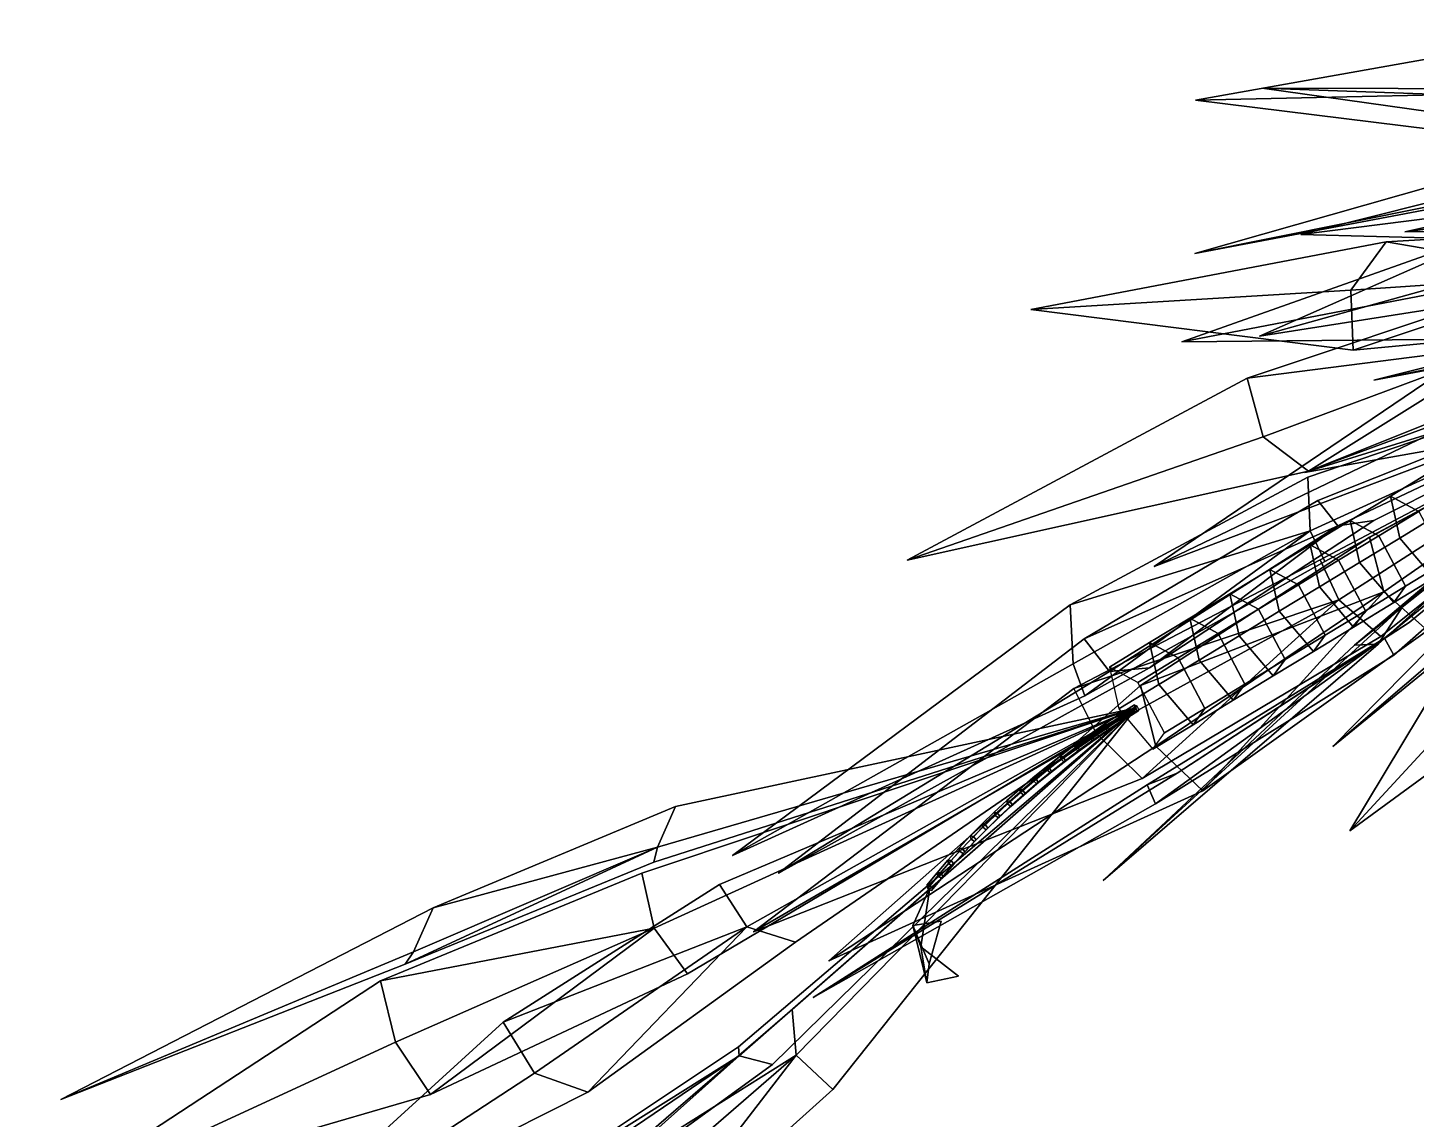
# Model space of a CAD drawing. Header units: metres. Extents: x -366 to 149, y -229 to 234.
# Drawn here: x -365.9 to -256.8, y -86 to -0.2 of the extents above; entities that cross this region are included whole.
import ezdxf

# ---------------------------------------------------------------- set-up
doc = ezdxf.new("R2010")
doc.units = ezdxf.units.M

msp = doc.modelspace()

# ---------------------------------------------------------------- linework, layer by layer
at = {"layer": 'coral-li_Intrnd', "color": 3}
for points in [[(-253.4507, -36.3094, 355.3363), (-256.6033, -38.227, 356.5963), (-258.8446, -37.02258, 352.8213), (-255.6919, -35.105, 351.5613)], [(-255.6919, -35.105, 351.5613), (-258.8446, -37.02258, 352.8213), (-258.1105, -40.3137, 349.6494), (-254.9579, -38.3961, 348.3894)], [(-256.6033, -38.227, 356.5963), (-259.756, -40.1445, 357.8563), (-261.9973, -38.9401, 354.0812), (-258.8446, -37.02258, 352.8213)], [(-258.8446, -37.02258, 352.8213), (-261.9973, -38.9401, 354.0812), (-261.2632, -42.2312, 350.9093), (-258.1105, -40.3137, 349.6494)], [(-259.756, -40.1445, 357.8563), (-262.9087, -42.06208, 359.1163), (-265.15, -40.8576, 355.3412), (-261.9973, -38.9401, 354.0812)], [(-261.9973, -38.9401, 354.0812), (-265.15, -40.8576, 355.3412), (-264.4159, -44.1488, 352.1693), (-261.2632, -42.2312, 350.9093)], [(-254.5071, -42.1907, 355.8092), (-257.6598, -44.1082, 357.0692), (-259.756, -40.1445, 357.8563), (-256.6033, -38.227, 356.5963)], [(-254.9579, -38.3961, 348.3894), (-258.1105, -40.3137, 349.6494), (-255.4332, -43.473, 351.5404), (-252.2805, -41.5554, 350.2804)], [(-257.6598, -44.1082, 357.0692), (-260.8124, -46.02581, 358.3292), (-262.9087, -42.06208, 359.1163), (-259.756, -40.1445, 357.8563)], [(-258.1105, -40.3137, 349.6494), (-261.2632, -42.2312, 350.9093), (-258.5859, -45.3905, 352.8004), (-255.4332, -43.473, 351.5404)], [(-262.9087, -42.06208, 359.1163), (-266.0614, -43.9796, 360.3763), (-268.3027, -42.7751, 356.6012), (-265.15, -40.8576, 355.3412)], [(-265.15, -40.8576, 355.3412), (-268.3027, -42.7751, 356.6012), (-267.5686, -46.06633, 353.4293), (-264.4159, -44.1488, 352.1693)], [(-260.8124, -46.02581, 358.3292), (-263.9651, -47.9433, 359.5891), (-266.0614, -43.9796, 360.3763), (-262.9087, -42.06208, 359.1163)], [(-261.2632, -42.2312, 350.9093), (-264.4159, -44.1488, 352.1693), (-261.7386, -47.308, 354.0603), (-258.5859, -45.3905, 352.8004)], [(-255.4332, -43.473, 351.5404), (-258.5859, -45.3905, 352.8004), (-257.6598, -44.1082, 357.0692), (-254.5071, -42.1907, 355.8092)], [(-266.0614, -43.9796, 360.3763), (-269.2141, -45.8971, 361.6362), (-271.4554, -44.6927, 357.8612), (-268.3027, -42.7751, 356.6012)], [(-268.3027, -42.7751, 356.6012), (-271.4554, -44.6927, 357.8612), (-270.7213, -47.9838, 354.6893), (-267.5686, -46.06633, 353.4293)], [(-269.2141, -45.8971, 361.6362), (-272.3667, -47.8147, 362.8962), (-274.608, -46.6102, 359.1212), (-271.4554, -44.6927, 357.8612)], [(-271.4554, -44.6927, 357.8612), (-274.608, -46.6102, 359.1212), (-273.8739, -49.9014, 355.9492), (-270.7213, -47.9838, 354.6893)], [(-263.9651, -47.9433, 359.5891), (-267.1178, -49.8608, 360.8491), (-269.2141, -45.8971, 361.6362), (-266.0614, -43.9796, 360.3763)], [(-264.4159, -44.1488, 352.1693), (-267.5686, -46.06633, 353.4293), (-264.8913, -49.2256, 355.3203), (-261.7386, -47.308, 354.0603)], [(-258.5859, -45.3905, 352.8004), (-261.7386, -47.308, 354.0603), (-260.8124, -46.02581, 358.3292), (-257.6598, -44.1082, 357.0692)], [(-272.3667, -47.8147, 362.8962), (-275.5194, -49.7322, 364.1562), (-277.7607, -48.5278, 360.3811), (-274.608, -46.6102, 359.1212)], [(-274.608, -46.6102, 359.1212), (-277.7607, -48.5278, 360.3811), (-277.0266, -51.8189, 357.2092), (-273.8739, -49.9014, 355.9492)], [(-267.1178, -49.8608, 360.8491), (-270.2705, -51.7784, 362.1091), (-272.3667, -47.8147, 362.8962), (-269.2141, -45.8971, 361.6362)], [(-267.5686, -46.06633, 353.4293), (-270.7213, -47.9838, 354.6893), (-268.0439, -51.1431, 356.5803), (-264.8913, -49.2256, 355.3203)], [(-261.7386, -47.308, 354.0603), (-264.8913, -49.2256, 355.3203), (-263.9651, -47.9433, 359.5891), (-260.8124, -46.02581, 358.3292)], [(-270.2705, -51.7784, 362.1091), (-273.4232, -53.6959, 363.3691), (-275.5194, -49.7322, 364.1562), (-272.3667, -47.8147, 362.8962)], [(-270.7213, -47.9838, 354.6893), (-273.8739, -49.9014, 355.9492), (-271.1966, -53.06069, 357.8403), (-268.0439, -51.1431, 356.5803)], [(-264.8913, -49.2256, 355.3203), (-268.0439, -51.1431, 356.5803), (-267.1178, -49.8608, 360.8491), (-263.9651, -47.9433, 359.5891)], [(-275.5194, -49.7322, 364.1562), (-278.6721, -51.6497, 365.4162), (-280.9134, -50.4453, 361.6411), (-277.7607, -48.5278, 360.3811)], [(-277.7607, -48.5278, 360.3811), (-280.9134, -50.4453, 361.6411), (-280.1793, -53.7364, 358.4692), (-277.0266, -51.8189, 357.2092)], [(-273.4232, -53.6959, 363.3691), (-276.5758, -55.6135, 364.6291), (-278.6721, -51.6497, 365.4162), (-275.5194, -49.7322, 364.1562)], [(-273.8739, -49.9014, 355.9492), (-277.0266, -51.8189, 357.2092), (-274.3493, -54.9782, 359.1003), (-271.1966, -53.06069, 357.8403)], [(-268.0439, -51.1431, 356.5803), (-271.1966, -53.06069, 357.8403), (-270.2705, -51.7784, 362.1091), (-267.1178, -49.8608, 360.8491)], [(-277.0266, -51.8189, 357.2092), (-280.1793, -53.7364, 358.4692), (-277.502, -56.8957, 360.3602), (-274.3493, -54.9782, 359.1003)], [(-271.1966, -53.06069, 357.8403), (-274.3493, -54.9782, 359.1003), (-273.4232, -53.6959, 363.3691), (-270.2705, -51.7784, 362.1091)], [(-274.3493, -54.9782, 359.1003), (-277.502, -56.8957, 360.3602), (-276.5758, -55.6135, 364.6291), (-273.4232, -53.6959, 363.3691)]]:
    msp.add_3dface(points, dxfattribs=at)
at = {"layer": 'coral-li_Leaf', "color": 3}
for points in [[(-295.7417, -72.4222, 373.7055), (-296.3672, -70.7547, 376.4871), (-295.0266, -67.7763, 372.9789)], [(-295.7417, -72.4222, 373.7055), (-295.0266, -67.7763, 372.9789), (-296.3672, -70.7547, 376.4871)], [(-295.0778, -73.7611, 378.4527), (-294.1308, -70.4001, 379.9401), (-296.3672, -70.7547, 376.4871)], [(-295.0778, -73.7611, 378.4527), (-296.3672, -70.7547, 376.4871), (-294.1308, -70.4001, 379.9401)], [(-296.3672, -70.7547, 376.4871), (-295.2455, -75.2502, 375.7654), (-295.0778, -73.7611, 378.4527)], [(-296.3672, -70.7547, 376.4871), (-295.0778, -73.7611, 378.4527), (-295.2455, -75.2502, 375.7654)], [(-295.7417, -72.4222, 373.7055), (-295.2455, -75.2502, 375.7654), (-296.3672, -70.7547, 376.4871)], [(-295.7417, -72.4222, 373.7055), (-296.3672, -70.7547, 376.4871), (-295.2455, -75.2502, 375.7654)], [(-292.7599, -74.7293, 372.0902), (-295.2455, -75.2502, 375.7654), (-295.7417, -72.4222, 373.7055)], [(-292.7599, -74.7293, 372.0902), (-295.7417, -72.4222, 373.7055), (-295.2455, -75.2502, 375.7654)]]:
    msp.add_3dface(points, dxfattribs=at)
at = {"layer": 'coral-li_Mrstm', "color": 3}
for points in [[(-243.2401, -5.2453, 332.2727), (-274.1603, -5.9315, 342.5032), (-242.1804, -0.243, 332.5021)], [(-243.2401, -5.2453, 332.2727), (-242.1804, -0.243, 332.5021), (-274.1603, -5.9315, 342.5032)], [(-241.5236, -9.9527, 333.3181), (-274.1603, -5.9315, 342.5032), (-243.2401, -5.2453, 332.2727)], [(-241.5236, -9.9527, 333.3181), (-243.2401, -5.2453, 332.2727), (-274.1603, -5.9315, 342.5032)], [(-240.9653, -8.9073, 334.778), (-268.9227, -4.9959, 353.9814), (-240.0702, -5.9951, 338.8909)], [(-240.9653, -8.9073, 334.778), (-240.0702, -5.9951, 338.8909), (-268.9227, -4.9959, 353.9814)], [(-240.0702, -5.9951, 338.8909), (-268.9227, -4.9959, 353.9814), (-236.8441, -5.06371, 342.754)], [(-240.0702, -5.9951, 338.8909), (-236.8441, -5.06371, 342.754), (-268.9227, -4.9959, 353.9814)], [(-243.8258, -11.8635, 329.3618), (-274.2186, -17.9714, 339.3698), (-244.6545, -9.5759, 324.8587)], [(-243.8258, -11.8635, 329.3618), (-244.6545, -9.5759, 324.8587), (-274.2186, -17.9714, 339.3698)], [(-226.0095, -9.2582, 303.192), (-257.7168, -16.2675, 313.7375), (-226.0267, -12.1537, 307.4128)], [(-226.0095, -9.2582, 303.192), (-226.0267, -12.1537, 307.4128), (-257.7168, -16.2675, 313.7375)], [(-240.2444, -10.05045, 336.04), (-265.87, -16.4801, 357.6658), (-238.773, -13.05864, 339.911)], [(-240.2444, -10.05045, 336.04), (-238.773, -13.05864, 339.911), (-265.87, -16.4801, 357.6658)], [(-241.1343, -11.7167, 333.7131), (-274.2186, -17.9714, 339.3698), (-243.8258, -11.8635, 329.3618)], [(-241.1343, -11.7167, 333.7131), (-243.8258, -11.8635, 329.3618), (-274.2186, -17.9714, 339.3698)], [(-240.3483, -11.7767, 335.3857), (-269.1243, -24.4535, 348.6871), (-241.0807, -16.6647, 334.0555)], [(-240.3483, -11.7767, 335.3857), (-241.0807, -16.6647, 334.0555), (-269.1243, -24.4535, 348.6871)], [(-238.773, -13.05864, 339.911), (-265.87, -16.4801, 357.6658), (-236.1487, -17.2598, 341.1999)], [(-238.773, -13.05864, 339.911), (-236.1487, -17.2598, 341.1999), (-265.87, -16.4801, 357.6658)], [(-226.0267, -12.1537, 307.4128), (-257.7168, -16.2675, 313.7375), (-223.9697, -16.2392, 309.7097)], [(-226.0267, -12.1537, 307.4128), (-223.9697, -16.2392, 309.7097), (-257.7168, -16.2675, 313.7375)], [(-249.324, -19.9236, 360.8706), (-275.2295, -24.9124, 379.981), (-247.8804, -15.2207, 362.2838)], [(-249.324, -19.9236, 360.8706), (-247.8804, -15.2207, 362.2838), (-275.2295, -24.9124, 379.981)], [(-244.0494, -19.6399, 362.5536), (-259.1778, -17.04412, 378.6539), (-241.7552, -16.0332, 363.9815)], [(-244.0494, -19.6399, 362.5536), (-241.7552, -16.0332, 363.9815), (-259.1778, -17.04412, 378.6539)], [(-261.94, -20.862, 376.6557), (-287.0764, -22.3592, 397.3224), (-259.1778, -17.04412, 378.6539)], [(-261.94, -20.862, 376.6557), (-259.1778, -17.04412, 378.6539), (-287.0764, -22.3592, 397.3224)], [(-241.0807, -16.6647, 334.0555), (-269.1243, -24.4535, 348.6871), (-240.9481, -20.03257, 330.2034)], [(-241.0807, -16.6647, 334.0555), (-240.9481, -20.03257, 330.2034), (-269.1243, -24.4535, 348.6871)], [(-244.0494, -19.6399, 362.5536), (-261.94, -20.862, 376.6557), (-259.1778, -17.04412, 378.6539)], [(-244.0494, -19.6399, 362.5536), (-259.1778, -17.04412, 378.6539), (-261.94, -20.862, 376.6557)], [(-247.7145, -24.6557, 359.7684), (-275.2295, -24.9124, 379.981), (-249.324, -19.9236, 360.8706)], [(-247.7145, -24.6557, 359.7684), (-249.324, -19.9236, 360.8706), (-275.2295, -24.9124, 379.981)], [(-261.7626, -25.562, 374.6366), (-261.94, -20.862, 376.6557), (-244.0494, -19.6399, 362.5536)], [(-261.7626, -25.562, 374.6366), (-244.0494, -19.6399, 362.5536), (-261.94, -20.862, 376.6557)], [(-243.7284, -23.8667, 360.7576), (-261.7626, -25.562, 374.6366), (-244.0494, -19.6399, 362.5536)], [(-243.7284, -23.8667, 360.7576), (-244.0494, -19.6399, 362.5536), (-261.7626, -25.562, 374.6366)], [(-261.7626, -25.562, 374.6366), (-287.0764, -22.3592, 397.3224), (-261.94, -20.862, 376.6557)], [(-261.7626, -25.562, 374.6366), (-261.94, -20.862, 376.6557), (-287.0764, -22.3592, 397.3224)], [(-249.3683, -25.1112, 354.262), (-270.0937, -27.7509, 361.8988), (-250.4827, -21.2234, 352.2734)], [(-249.3683, -25.1112, 354.262), (-250.4827, -21.2234, 352.2734), (-270.0937, -27.7509, 361.8988)], [(-239.9742, -22.9036, 369.1359), (-260.1455, -27.9145, 394.2198), (-235.4133, -22.8803, 371.4587)], [(-239.9742, -22.9036, 369.1359), (-235.4133, -22.8803, 371.4587), (-260.1455, -27.9145, 394.2198)], [(-242.6233, -24.6126, 365.1035), (-260.1455, -27.9145, 394.2198), (-239.9742, -22.9036, 369.1359)], [(-242.6233, -24.6126, 365.1035), (-239.9742, -22.9036, 369.1359), (-260.1455, -27.9145, 394.2198)], [(-228.3349, -22.9793, 341.9329), (-265.3284, -35.5294, 354.7018), (-265.1525, -39.7469, 352.8643)], [(-228.3349, -22.9793, 341.9329), (-265.1525, -39.7469, 352.8643), (-265.3284, -35.5294, 354.7018)], [(-265.1525, -39.7469, 352.8643), (-264.0064, -42.1684, 349.2402), (-228.3349, -22.9793, 341.9329)], [(-265.1525, -39.7469, 352.8643), (-228.3349, -22.9793, 341.9329), (-264.0064, -42.1684, 349.2402)], [(-262.9792, -39.3575, 358.8951), (-264.5517, -37.3802, 355.1629), (-228.3349, -22.9793, 341.9329)], [(-262.9792, -39.3575, 358.8951), (-228.3349, -22.9793, 341.9329), (-264.5517, -37.3802, 355.1629)], [(-228.3349, -22.9793, 341.9329), (-264.3634, -42.03468, 347.2164), (-262.8987, -45.1659, 350.2568)], [(-228.3349, -22.9793, 341.9329), (-262.8987, -45.1659, 350.2568), (-264.3634, -42.03468, 347.2164)], [(-228.3349, -22.9793, 341.9329), (-260.1398, -38.9396, 362.4947), (-262.9792, -39.3575, 358.8951)], [(-228.3349, -22.9793, 341.9329), (-262.9792, -39.3575, 358.8951), (-260.1398, -38.9396, 362.4947)], [(-262.8987, -45.1659, 350.2568), (-259.6006, -48.05014, 351.313), (-228.3349, -22.9793, 341.9329)], [(-262.8987, -45.1659, 350.2568), (-228.3349, -22.9793, 341.9329), (-259.6006, -48.05014, 351.313)], [(-259.3618, -44.5321, 360.071), (-260.4879, -40.258, 360.9514), (-228.3349, -22.9793, 341.9329)], [(-259.3618, -44.5321, 360.071), (-228.3349, -22.9793, 341.9329), (-260.4879, -40.258, 360.9514)], [(-228.3349, -22.9793, 341.9329), (-255.9196, -47.5842, 359.8983), (-259.3618, -44.5321, 360.071)], [(-228.3349, -22.9793, 341.9329), (-259.3618, -44.5321, 360.071), (-255.9196, -47.5842, 359.8983)], [(-228.3349, -22.9793, 341.9329), (-258.5693, -49.5259, 350.3132), (-259.3113, -48.1761, 354.6516)], [(-228.3349, -22.9793, 341.9329), (-259.3113, -48.1761, 354.6516), (-258.5693, -49.5259, 350.3132)], [(-259.3113, -48.1761, 354.6516), (-257.3818, -46.9519, 358.5361), (-228.3349, -22.9793, 341.9329)], [(-259.3113, -48.1761, 354.6516), (-228.3349, -22.9793, 341.9329), (-257.3818, -46.9519, 358.5361)], [(-249.3683, -25.1112, 354.262), (-268.8252, -32.3683, 363.7068), (-270.0937, -27.7509, 361.8988)], [(-249.3683, -25.1112, 354.262), (-270.0937, -27.7509, 361.8988), (-268.8252, -32.3683, 363.7068)], [(-265.2703, -35.06259, 366.2173), (-268.8252, -32.3683, 363.7068), (-249.3683, -25.1112, 354.262)], [(-265.2703, -35.06259, 366.2173), (-249.3683, -25.1112, 354.262), (-268.8252, -32.3683, 363.7068)], [(-246.0814, -27.3992, 356.5326), (-265.2703, -35.06259, 366.2173), (-249.3683, -25.1112, 354.262)], [(-246.0814, -27.3992, 356.5326), (-249.3683, -25.1112, 354.262), (-265.2703, -35.06259, 366.2173)], [(-251.537, -30.1467, 353.4406), (-277.3977, -42.5576, 368.8802), (-253.6931, -26.5001, 350.5679)], [(-251.537, -30.1467, 353.4406), (-253.6931, -26.5001, 350.5679), (-277.3977, -42.5576, 368.8802)], [(-268.8252, -32.3683, 363.7068), (-296.7911, -42.05228, 377.3199), (-270.0937, -27.7509, 361.8988)], [(-268.8252, -32.3683, 363.7068), (-270.0937, -27.7509, 361.8988), (-296.7911, -42.05228, 377.3199)], [(-247.6261, -31.2856, 356.54), (-277.3977, -42.5576, 368.8802), (-251.537, -30.1467, 353.4406)], [(-247.6261, -31.2856, 356.54), (-251.537, -30.1467, 353.4406), (-277.3977, -42.5576, 368.8802)], [(-252.1476, -30.2132, 382.3416), (-265.5866, -35.1697, 413.3338), (-248.6123, -29.9148, 386.0309)], [(-252.1476, -30.2132, 382.3416), (-248.6123, -29.9148, 386.0309), (-265.5866, -35.1697, 413.3338)], [(-248.6123, -29.9148, 386.0309), (-265.5866, -35.1697, 413.3338), (-243.8987, -31.3153, 387.452)], [(-248.6123, -29.9148, 386.0309), (-243.8987, -31.3153, 387.452), (-265.5866, -35.1697, 413.3338)], [(-265.2703, -35.06259, 366.2173), (-296.7911, -42.05228, 377.3199), (-268.8252, -32.3683, 363.7068)], [(-265.2703, -35.06259, 366.2173), (-268.8252, -32.3683, 363.7068), (-296.7911, -42.05228, 377.3199)], [(-243.3133, -32.7049, 356.7641), (-257.8559, -45.6741, 368.6404), (-245.0629, -35.5004, 353.5518)], [(-243.3133, -32.7049, 356.7641), (-245.0629, -35.5004, 353.5518), (-257.8559, -45.6741, 368.6404)], [(-265.3284, -35.5294, 354.7018), (-284.005, -45.5673, 363.1374), (-265.1525, -39.7469, 352.8643)], [(-265.3284, -35.5294, 354.7018), (-265.1525, -39.7469, 352.8643), (-284.005, -45.5673, 363.1374)], [(-242.3727, -35.4008, 359.9615), (-263.358, -56.6925, 376.453), (-243.3796, -39.6028, 357.2177)], [(-242.3727, -35.4008, 359.9615), (-243.3796, -39.6028, 357.2177), (-263.358, -56.6925, 376.453)], [(-245.0629, -35.5004, 353.5518), (-259.817, -48.6399, 364.9584), (-261.6628, -48.7392, 360.1854)], [(-245.0629, -35.5004, 353.5518), (-261.6628, -48.7392, 360.1854), (-259.817, -48.6399, 364.9584)], [(-245.0629, -35.5004, 353.5518), (-261.6628, -48.7392, 360.1854), (-246.3586, -35.8534, 349.2498)], [(-245.0629, -35.5004, 353.5518), (-246.3586, -35.8534, 349.2498), (-261.6628, -48.7392, 360.1854)], [(-257.8559, -45.6741, 368.6404), (-259.817, -48.6399, 364.9584), (-245.0629, -35.5004, 353.5518)], [(-257.8559, -45.6741, 368.6404), (-245.0629, -35.5004, 353.5518), (-259.817, -48.6399, 364.9584)], [(-262.9792, -39.3575, 358.8951), (-282.9101, -48.2402, 363.2177), (-264.5517, -37.3802, 355.1629)], [(-262.9792, -39.3575, 358.8951), (-264.5517, -37.3802, 355.1629), (-282.9101, -48.2402, 363.2177)], [(-260.1398, -38.9396, 362.4947), (-277.7707, -50.5169, 371.2039), (-262.9792, -39.3575, 358.8951)], [(-260.1398, -38.9396, 362.4947), (-262.9792, -39.3575, 358.8951), (-277.7707, -50.5169, 371.2039)], [(-284.005, -45.5673, 363.1374), (-283.7643, -50.1819, 360.9359), (-265.1525, -39.7469, 352.8643)], [(-284.005, -45.5673, 363.1374), (-265.1525, -39.7469, 352.8643), (-283.7643, -50.1819, 360.9359)], [(-265.1525, -39.7469, 352.8643), (-283.7643, -50.1819, 360.9359), (-282.8391, -52.7149, 356.5855)], [(-265.1525, -39.7469, 352.8643), (-282.8391, -52.7149, 356.5855), (-283.7643, -50.1819, 360.9359)], [(-262.9792, -39.3575, 358.8951), (-280.8956, -50.8083, 367.1605), (-282.9101, -48.2402, 363.2177)], [(-262.9792, -39.3575, 358.8951), (-282.9101, -48.2402, 363.2177), (-280.8956, -50.8083, 367.1605)], [(-265.1525, -39.7469, 352.8643), (-282.8391, -52.7149, 356.5855), (-264.0064, -42.1684, 349.2402)], [(-265.1525, -39.7469, 352.8643), (-264.0064, -42.1684, 349.2402), (-282.8391, -52.7149, 356.5855)], [(-277.7707, -50.5169, 371.2039), (-280.8956, -50.8083, 367.1605), (-262.9792, -39.3575, 358.8951)], [(-277.7707, -50.5169, 371.2039), (-262.9792, -39.3575, 358.8951), (-280.8956, -50.8083, 367.1605)], [(-259.3618, -44.5321, 360.071), (-278.4624, -51.9066, 368.7666), (-260.4879, -40.258, 360.9514)], [(-259.3618, -44.5321, 360.071), (-260.4879, -40.258, 360.9514), (-278.4624, -51.9066, 368.7666)], [(-243.3796, -39.6028, 357.2177), (-263.358, -56.6925, 376.453), (-244.6115, -41.3965, 352.5848)], [(-243.3796, -39.6028, 357.2177), (-244.6115, -41.3965, 352.5848), (-263.358, -56.6925, 376.453)], [(-264.3634, -42.03468, 347.2164), (-283.7126, -52.1204, 353.896), (-262.8987, -45.1659, 350.2568)], [(-264.3634, -42.03468, 347.2164), (-262.8987, -45.1659, 350.2568), (-283.7126, -52.1204, 353.896)], [(-249.6967, -42.8308, 378.5798), (-262.0229, -63.3122, 402.9574), (-247.2804, -47.3416, 378.6924)], [(-249.6967, -42.8308, 378.5798), (-247.2804, -47.3416, 378.6924), (-262.0229, -63.3122, 402.9574)], [(-259.3618, -44.5321, 360.071), (-277.2814, -56.6638, 367.2926), (-278.4624, -51.9066, 368.7666)], [(-259.3618, -44.5321, 360.071), (-278.4624, -51.9066, 368.7666), (-277.2814, -56.6638, 367.2926)], [(-273.5671, -60.1753, 367.023), (-277.2814, -56.6638, 367.2926), (-259.3618, -44.5321, 360.071)], [(-273.5671, -60.1753, 367.023), (-259.3618, -44.5321, 360.071), (-277.2814, -56.6638, 367.2926)], [(-255.9196, -47.5842, 359.8983), (-273.5671, -60.1753, 367.023), (-259.3618, -44.5321, 360.071)], [(-255.9196, -47.5842, 359.8983), (-259.3618, -44.5321, 360.071), (-273.5671, -60.1753, 367.023)], [(-284.005, -45.5673, 363.1374), (-310.5327, -65.2412, 371.7922), (-283.7643, -50.1819, 360.9359)], [(-284.005, -45.5673, 363.1374), (-283.7643, -50.1819, 360.9359), (-310.5327, -65.2412, 371.7922)], [(-283.7126, -52.1204, 353.896), (-281.9498, -55.6444, 357.1629), (-262.8987, -45.1659, 350.2568)], [(-283.7126, -52.1204, 353.896), (-262.8987, -45.1659, 350.2568), (-281.9498, -55.6444, 357.1629)], [(-262.8987, -45.1659, 350.2568), (-281.9498, -55.6444, 357.1629), (-278.3469, -59.1885, 357.9736)], [(-262.8987, -45.1659, 350.2568), (-278.3469, -59.1885, 357.9736), (-281.9498, -55.6444, 357.1629)], [(-257.8559, -45.6741, 368.6404), (-281.396, -67.2175, 380.7826), (-259.817, -48.6399, 364.9584)], [(-257.8559, -45.6741, 368.6404), (-259.817, -48.6399, 364.9584), (-281.396, -67.2175, 380.7826)], [(-262.8987, -45.1659, 350.2568), (-278.3469, -59.1885, 357.9736), (-259.6006, -48.05014, 351.313)], [(-262.8987, -45.1659, 350.2568), (-259.6006, -48.05014, 351.313), (-278.3469, -59.1885, 357.9736)], [(-259.3113, -48.1761, 354.6516), (-275.5997, -58.7751, 365.4766), (-257.3818, -46.9519, 358.5361)], [(-259.3113, -48.1761, 354.6516), (-257.3818, -46.9519, 358.5361), (-275.5997, -58.7751, 365.4766)], [(-247.2804, -47.3416, 378.6924), (-262.0229, -63.3122, 402.9574), (-245.4577, -51.1997, 375.8654)], [(-247.2804, -47.3416, 378.6924), (-245.4577, -51.1997, 375.8654), (-262.0229, -63.3122, 402.9574)], [(-280.8956, -50.8083, 367.1605), (-306.9102, -66.6421, 378.7244), (-282.9101, -48.2402, 363.2177)], [(-280.8956, -50.8083, 367.1605), (-282.9101, -48.2402, 363.2177), (-306.9102, -66.6421, 378.7244)], [(-259.817, -48.6399, 364.9584), (-281.396, -67.2175, 380.7826), (-261.6628, -48.7392, 360.1854)], [(-259.817, -48.6399, 364.9584), (-261.6628, -48.7392, 360.1854), (-281.396, -67.2175, 380.7826)], [(-277.2949, -61.1813, 356.1647), (-277.9427, -59.6978, 361.0204), (-259.3113, -48.1761, 354.6516)], [(-277.2949, -61.1813, 356.1647), (-259.3113, -48.1761, 354.6516), (-277.9427, -59.6978, 361.0204)], [(-259.3113, -48.1761, 354.6516), (-277.9427, -59.6978, 361.0204), (-275.5997, -58.7751, 365.4766)], [(-259.3113, -48.1761, 354.6516), (-275.5997, -58.7751, 365.4766), (-277.9427, -59.6978, 361.0204)], [(-258.5693, -49.5259, 350.3132), (-277.2949, -61.1813, 356.1647), (-259.3113, -48.1761, 354.6516)], [(-258.5693, -49.5259, 350.3132), (-259.3113, -48.1761, 354.6516), (-277.2949, -61.1813, 356.1647)], [(-283.7643, -50.1819, 360.9359), (-310.5327, -65.2412, 371.7922), (-282.8391, -52.7149, 356.5855)], [(-283.7643, -50.1819, 360.9359), (-282.8391, -52.7149, 356.5855), (-310.5327, -65.2412, 371.7922)], [(-277.7707, -50.5169, 371.2039), (-306.9102, -66.6421, 378.7244), (-280.8956, -50.8083, 367.1605)], [(-277.7707, -50.5169, 371.2039), (-280.8956, -50.8083, 367.1605), (-306.9102, -66.6421, 378.7244)], [(-283.7126, -52.1204, 353.896), (-308.8618, -71.2354, 366.8507), (-281.9498, -55.6444, 357.1629)], [(-283.7126, -52.1204, 353.896), (-281.9498, -55.6444, 357.1629), (-308.8618, -71.2354, 366.8507)], [(-277.2814, -56.6638, 367.2926), (-302.9667, -73.5151, 378.1318), (-278.4624, -51.9066, 368.7666)], [(-277.2814, -56.6638, 367.2926), (-278.4624, -51.9066, 368.7666), (-302.9667, -73.5151, 378.1318)], [(-278.7777, -53.6599, 362.0925), (-317.6433, -66.6263, 365.3197), (-316.687, -70.9497, 366.58)], [(-278.7777, -53.6599, 362.0925), (-316.687, -70.9497, 366.58), (-317.6433, -66.6263, 365.3197)], [(-316.4106, -64.6014, 376.9331), (-316.6921, -65.761, 372.5872), (-278.7777, -53.6599, 362.0925)], [(-316.4106, -64.6014, 376.9331), (-278.7777, -53.6599, 362.0925), (-316.6921, -65.761, 372.5872)], [(-316.687, -70.9497, 366.58), (-314.0537, -74.5317, 365.8411), (-278.7777, -53.6599, 362.0925)], [(-316.687, -70.9497, 366.58), (-278.7777, -53.6599, 362.0925), (-314.0537, -74.5317, 365.8411)], [(-278.7777, -53.6599, 362.0925), (-314.9957, -61.3902, 379.9131), (-316.4106, -64.6014, 376.9331)], [(-278.7777, -53.6599, 362.0925), (-316.4106, -64.6014, 376.9331), (-314.9957, -61.3902, 379.9131)], [(-309.4013, -70.8533, 384.9568), (-311.5388, -67.5287, 382.7914), (-278.7777, -53.6599, 362.0925)], [(-309.4013, -70.8533, 384.9568), (-278.7777, -53.6599, 362.0925), (-311.5388, -67.5287, 382.7914)], [(-278.7777, -53.6599, 362.0925), (-310.0527, -80.2851, 363.5257), (-309.9915, -80.9743, 368.0771)], [(-278.7777, -53.6599, 362.0925), (-309.9915, -80.9743, 368.0771), (-310.0527, -80.2851, 363.5257)], [(-309.9915, -80.9743, 368.0771), (-307.3849, -81.6526, 371.6905), (-278.7777, -53.6599, 362.0925)], [(-309.9915, -80.9743, 368.0771), (-278.7777, -53.6599, 362.0925), (-307.3849, -81.6526, 371.6905)], [(-278.7777, -53.6599, 362.0925), (-305.5851, -72.05006, 387.237), (-309.4013, -70.8533, 384.9568)], [(-278.7777, -53.6599, 362.0925), (-309.4013, -70.8533, 384.9568), (-305.5851, -72.05006, 387.237)], [(-305.5144, -80.9151, 379.3695), (-305.8395, -77.3493, 382.1064), (-278.7777, -53.6599, 362.0925)], [(-305.5144, -80.9151, 379.3695), (-278.7777, -53.6599, 362.0925), (-305.8395, -77.3493, 382.1064)], [(-278.7777, -53.6599, 362.0925), (-302.643, -83.6179, 376.9937), (-305.5144, -80.9151, 379.3695)], [(-278.7777, -53.6599, 362.0925), (-305.5144, -80.9151, 379.3695), (-302.643, -83.6179, 376.9937)], [(-281.9498, -55.6444, 357.1629), (-308.8618, -71.2354, 366.8507), (-278.3469, -59.1885, 357.9736)], [(-281.9498, -55.6444, 357.1629), (-278.3469, -59.1885, 357.9736), (-308.8618, -71.2354, 366.8507)], [(-273.5671, -60.1753, 367.023), (-302.9667, -73.5151, 378.1318), (-277.2814, -56.6638, 367.2926)], [(-273.5671, -60.1753, 367.023), (-277.2814, -56.6638, 367.2926), (-302.9667, -73.5151, 378.1318)], [(-277.9427, -59.6978, 361.0204), (-304.1911, -76.3967, 370.6827), (-275.5997, -58.7751, 365.4766)], [(-277.9427, -59.6978, 361.0204), (-275.5997, -58.7751, 365.4766), (-304.1911, -76.3967, 370.6827)], [(-277.2949, -61.1813, 356.1647), (-304.1911, -76.3967, 370.6827), (-277.9427, -59.6978, 361.0204)], [(-277.2949, -61.1813, 356.1647), (-277.9427, -59.6978, 361.0204), (-304.1911, -76.3967, 370.6827)], [(-314.9957, -61.3902, 379.9131), (-334.0368, -69.3615, 389.6408), (-316.4106, -64.6014, 376.9331)], [(-314.9957, -61.3902, 379.9131), (-316.4106, -64.6014, 376.9331), (-334.0368, -69.3615, 389.6408)], [(-316.4106, -64.6014, 376.9331), (-335.5731, -72.8177, 386.1922), (-336.2223, -73.7705, 381.2053)], [(-316.4106, -64.6014, 376.9331), (-336.2223, -73.7705, 381.2053), (-335.5731, -72.8177, 386.1922)], [(-316.4106, -64.6014, 376.9331), (-336.2223, -73.7705, 381.2053), (-316.6921, -65.761, 372.5872)], [(-316.4106, -64.6014, 376.9331), (-316.6921, -65.761, 372.5872), (-336.2223, -73.7705, 381.2053)], [(-334.0368, -69.3615, 389.6408), (-335.5731, -72.8177, 386.1922), (-316.4106, -64.6014, 376.9331)], [(-334.0368, -69.3615, 389.6408), (-316.4106, -64.6014, 376.9331), (-335.5731, -72.8177, 386.1922)], [(-317.6433, -66.6263, 365.3197), (-338.1756, -75.08115, 370.5804), (-316.687, -70.9497, 366.58)], [(-317.6433, -66.6263, 365.3197), (-316.687, -70.9497, 366.58), (-338.1756, -75.08115, 370.5804)], [(-309.4013, -70.8533, 384.9568), (-328.5489, -78.3406, 393.4503), (-311.5388, -67.5287, 382.7914)], [(-309.4013, -70.8533, 384.9568), (-311.5388, -67.5287, 382.7914), (-328.5489, -78.3406, 393.4503)], [(-334.0368, -69.3615, 389.6408), (-363.2805, -84.4129, 398.8031), (-335.5731, -72.8177, 386.1922)], [(-334.0368, -69.3615, 389.6408), (-335.5731, -72.8177, 386.1922), (-363.2805, -84.4129, 398.8031)], [(-309.4013, -70.8533, 384.9568), (-326.0735, -82.339, 395.4713), (-328.5489, -78.3406, 393.4503)], [(-309.4013, -70.8533, 384.9568), (-328.5489, -78.3406, 393.4503), (-326.0735, -82.339, 395.4713)], [(-321.8872, -83.8412, 398.0045), (-326.0735, -82.339, 395.4713), (-309.4013, -70.8533, 384.9568)], [(-321.8872, -83.8412, 398.0045), (-309.4013, -70.8533, 384.9568), (-326.0735, -82.339, 395.4713)], [(-305.5851, -72.05006, 387.237), (-321.8872, -83.8412, 398.0045), (-309.4013, -70.8533, 384.9568)], [(-305.5851, -72.05006, 387.237), (-309.4013, -70.8533, 384.9568), (-321.8872, -83.8412, 398.0045)], [(-338.1756, -75.08115, 370.5804), (-337.0007, -79.901, 371.84), (-316.687, -70.9497, 366.58)], [(-338.1756, -75.08115, 370.5804), (-316.687, -70.9497, 366.58), (-337.0007, -79.901, 371.84)], [(-316.687, -70.9497, 366.58), (-337.0007, -79.901, 371.84), (-334.2404, -84.01922, 370.567)], [(-316.687, -70.9497, 366.58), (-334.2404, -84.01922, 370.567), (-337.0007, -79.901, 371.84)], [(-316.687, -70.9497, 366.58), (-334.2404, -84.01922, 370.567), (-314.0537, -74.5317, 365.8411)], [(-316.687, -70.9497, 366.58), (-314.0537, -74.5317, 365.8411), (-334.2404, -84.01922, 370.567)], [(-335.5731, -72.8177, 386.1922), (-363.2805, -84.4129, 398.8031), (-336.2223, -73.7705, 381.2053)], [(-335.5731, -72.8177, 386.1922), (-336.2223, -73.7705, 381.2053), (-363.2805, -84.4129, 398.8031)], [(-338.1756, -75.08115, 370.5804), (-365.8802, -93.2191, 378.8965), (-337.0007, -79.901, 371.84)], [(-338.1756, -75.08115, 370.5804), (-337.0007, -79.901, 371.84), (-365.8802, -93.2191, 378.8965)], [(-305.5144, -80.9151, 379.3695), (-322.0092, -91.3038, 390.0852), (-305.8395, -77.3493, 382.1064)], [(-305.5144, -80.9151, 379.3695), (-305.8395, -77.3493, 382.1064), (-322.0092, -91.3038, 390.0852)], [(-326.0735, -82.339, 395.4713), (-350.2334, -98.1259, 410.5797), (-328.5489, -78.3406, 393.4503)], [(-326.0735, -82.339, 395.4713), (-328.5489, -78.3406, 393.4503), (-350.2334, -98.1259, 410.5797)], [(-337.0007, -79.901, 371.84), (-365.8802, -93.2191, 378.8965), (-334.2404, -84.01922, 370.567)], [(-337.0007, -79.901, 371.84), (-334.2404, -84.01922, 370.567), (-365.8802, -93.2191, 378.8965)], [(-310.0527, -80.2851, 363.5257), (-328.8185, -92.7784, 367.0601), (-309.9915, -80.9743, 368.0771)], [(-310.0527, -80.2851, 363.5257), (-309.9915, -80.9743, 368.0771), (-328.8185, -92.7784, 367.0601)], [(-328.8185, -92.7784, 367.0601), (-328.5733, -93.5796, 372.1095), (-309.9915, -80.9743, 368.0771)], [(-328.8185, -92.7784, 367.0601), (-309.9915, -80.9743, 368.0771), (-328.5733, -93.5796, 372.1095)], [(-309.9915, -80.9743, 368.0771), (-328.5733, -93.5796, 372.1095), (-325.5066, -94.7932, 376.0237)], [(-309.9915, -80.9743, 368.0771), (-325.5066, -94.7932, 376.0237), (-328.5733, -93.5796, 372.1095)], [(-309.9915, -80.9743, 368.0771), (-325.5066, -94.7932, 376.0237), (-307.3849, -81.6526, 371.6905)], [(-309.9915, -80.9743, 368.0771), (-307.3849, -81.6526, 371.6905), (-325.5066, -94.7932, 376.0237)], [(-305.5144, -80.9151, 379.3695), (-321.8586, -95.07777, 386.6307), (-322.0092, -91.3038, 390.0852)], [(-305.5144, -80.9151, 379.3695), (-322.0092, -91.3038, 390.0852), (-321.8586, -95.07777, 386.6307)], [(-318.8095, -98.1615, 383.912), (-321.8586, -95.07777, 386.6307), (-305.5144, -80.9151, 379.3695)], [(-318.8095, -98.1615, 383.912), (-305.5144, -80.9151, 379.3695), (-321.8586, -95.07777, 386.6307)], [(-302.643, -83.6179, 376.9937), (-318.8095, -98.1615, 383.912), (-305.5144, -80.9151, 379.3695)], [(-302.643, -83.6179, 376.9937), (-305.5144, -80.9151, 379.3695), (-318.8095, -98.1615, 383.912)], [(-321.8872, -83.8412, 398.0045), (-350.2334, -98.1259, 410.5797), (-326.0735, -82.339, 395.4713)], [(-321.8872, -83.8412, 398.0045), (-326.0735, -82.339, 395.4713), (-350.2334, -98.1259, 410.5797)]]:
    msp.add_3dface(points, dxfattribs=at)
at = {"layer": 'coral-li_Petiole', "color": 3}
for points in [[(-278.7677, -53.5026, 362.35), (-279.973, -54.2672, 362.8645), (-280.1538, -54.1777, 362.5739), (-278.9485, -53.4131, 362.0594)], [(-278.9485, -53.4131, 362.0594), (-280.1538, -54.1777, 362.5739), (-280.0967, -54.4335, 362.3274), (-278.8914, -53.6689, 361.8129)], [(-279.973, -54.2672, 362.8645), (-281.1542, -55.04873, 363.402), (-281.3415, -54.9634, 363.1142), (-280.1538, -54.1777, 362.5739)], [(-280.1538, -54.1777, 362.5739), (-281.3415, -54.9634, 363.1142), (-281.2845, -55.2192, 362.8677), (-280.0967, -54.4335, 362.3274)], [(-280.0967, -54.4335, 362.3274), (-281.2845, -55.2192, 362.8677), (-281.0633, -55.4564, 363.0091), (-279.882, -54.6749, 362.4716)], [(-279.806, -54.5727, 362.8016), (-280.9832, -55.3516, 363.3374), (-281.1542, -55.04873, 363.402), (-279.973, -54.2672, 362.8645)], [(-278.8914, -53.6689, 361.8129), (-280.0967, -54.4335, 362.3274), (-279.882, -54.6749, 362.4716), (-278.6767, -53.9102, 361.9572)], [(-278.6007, -53.8081, 362.2872), (-279.806, -54.5727, 362.8016), (-279.973, -54.2672, 362.8645), (-278.7677, -53.5026, 362.35)], [(-278.6767, -53.9102, 361.9572), (-279.882, -54.6749, 362.4716), (-279.806, -54.5727, 362.8016), (-278.6007, -53.8081, 362.2872)], [(-281.1542, -55.04873, 363.402), (-282.3126, -55.8477, 363.9629), (-282.5063, -55.7668, 363.6782), (-281.3415, -54.9634, 363.1142)], [(-281.3415, -54.9634, 363.1142), (-282.5063, -55.7668, 363.6782), (-282.4493, -56.02258, 363.4317), (-281.2845, -55.2192, 362.8677)], [(-281.2845, -55.2192, 362.8677), (-282.4493, -56.02258, 363.4317), (-282.2216, -56.2554, 363.57), (-281.0633, -55.4564, 363.0091)], [(-280.9832, -55.3516, 363.3374), (-282.1377, -56.148, 363.8965), (-282.3126, -55.8477, 363.9629), (-281.1542, -55.04873, 363.402)], [(-281.0633, -55.4564, 363.0091), (-282.2216, -56.2554, 363.57), (-282.1377, -56.148, 363.8965), (-280.9832, -55.3516, 363.3374)], [(-279.882, -54.6749, 362.4716), (-281.0633, -55.4564, 363.0091), (-280.9832, -55.3516, 363.3374), (-279.806, -54.5727, 362.8016)], [(-283.4474, -56.6638, 364.547), (-284.558, -57.4964, 365.1539), (-284.7641, -57.4244, 364.8756), (-283.6474, -56.5873, 364.2654)], [(-283.6474, -56.5873, 364.2654), (-284.7641, -57.4244, 364.8756), (-284.707, -57.6802, 364.6291), (-283.5903, -56.843, 364.0189)], [(-283.2686, -56.9613, 364.4787), (-284.3754, -57.7912, 365.0836), (-284.558, -57.4964, 365.1539), (-283.4474, -56.6638, 364.547)], [(-282.3126, -55.8477, 363.9629), (-283.4474, -56.6638, 364.547), (-283.6474, -56.5873, 364.2654), (-282.5063, -55.7668, 363.6782)], [(-282.5063, -55.7668, 363.6782), (-283.6474, -56.5873, 364.2654), (-283.5903, -56.843, 364.0189), (-282.4493, -56.02258, 363.4317)], [(-282.4493, -56.02258, 363.4317), (-283.5903, -56.843, 364.0189), (-283.3565, -57.0715, 364.1541), (-282.2216, -56.2554, 363.57)], [(-282.1377, -56.148, 363.8965), (-283.2686, -56.9613, 364.4787), (-283.4474, -56.6638, 364.547), (-282.3126, -55.8477, 363.9629)], [(-282.2216, -56.2554, 363.57), (-283.3565, -57.0715, 364.1541), (-283.2686, -56.9613, 364.4787), (-282.1377, -56.148, 363.8965)], [(-284.558, -57.4964, 365.1539), (-285.6436, -58.3451, 365.7833), (-285.8557, -58.2777, 365.5083), (-284.7641, -57.4244, 364.8756)], [(-284.7641, -57.4244, 364.8756), (-285.8557, -58.2777, 365.5083), (-285.7986, -58.5334, 365.2618), (-284.707, -57.6802, 364.6291)], [(-284.707, -57.6802, 364.6291), (-285.7986, -58.5334, 365.2618), (-285.5526, -58.7528, 365.3904), (-284.467, -57.9041, 364.761)], [(-284.3754, -57.7912, 365.0836), (-285.4574, -58.6371, 365.7108), (-285.6436, -58.3451, 365.7833), (-284.558, -57.4964, 365.1539)], [(-284.467, -57.9041, 364.761), (-285.5526, -58.7528, 365.3904), (-285.4574, -58.6371, 365.7108), (-284.3754, -57.7912, 365.0836)], [(-283.5903, -56.843, 364.0189), (-284.707, -57.6802, 364.6291), (-284.467, -57.9041, 364.761), (-283.3565, -57.0715, 364.1541)], [(-283.3565, -57.0715, 364.1541), (-284.467, -57.9041, 364.761), (-284.3754, -57.7912, 365.0836), (-283.2686, -56.9613, 364.4787)], [(-285.6436, -58.3451, 365.7833), (-286.7036, -59.2094, 366.4347), (-286.9216, -59.1466, 366.1632), (-285.8557, -58.2777, 365.5083)], [(-285.8557, -58.2777, 365.5083), (-286.9216, -59.1466, 366.1632), (-286.8646, -59.4024, 365.9167), (-285.7986, -58.5334, 365.2618)], [(-285.7986, -58.5334, 365.2618), (-286.8646, -59.4024, 365.9167), (-286.6127, -59.617, 366.0418), (-285.5526, -58.7528, 365.3904)], [(-285.4574, -58.6371, 365.7108), (-286.5138, -59.4984, 366.3601), (-286.7036, -59.2094, 366.4347), (-285.6436, -58.3451, 365.7833)], [(-285.5526, -58.7528, 365.3904), (-286.6127, -59.617, 366.0418), (-286.5138, -59.4984, 366.3601), (-285.4574, -58.6371, 365.7108)], [(-286.7036, -59.2094, 366.4347), (-287.7375, -60.08869, 367.1078), (-287.9612, -60.0307, 366.8399), (-286.9216, -59.1466, 366.1632)], [(-286.9216, -59.1466, 366.1632), (-287.9612, -60.0307, 366.8399), (-287.9041, -60.2864, 366.5934), (-286.8646, -59.4024, 365.9167)], [(-286.8646, -59.4024, 365.9167), (-287.9041, -60.2864, 366.5934), (-287.6465, -60.4963, 366.7148), (-286.6127, -59.617, 366.0418)], [(-286.5138, -59.4984, 366.3601), (-287.5441, -60.3748, 367.0309), (-287.7375, -60.08869, 367.1078), (-286.7036, -59.2094, 366.4347)], [(-286.6127, -59.617, 366.0418), (-287.6465, -60.4963, 366.7148), (-287.5441, -60.3748, 367.0309), (-286.5138, -59.4984, 366.3601)], [(-288.7445, -60.9824, 367.8021), (-289.724, -61.8902, 368.5172), (-289.9587, -61.8419, 368.257), (-288.9738, -60.9293, 367.5379)], [(-288.9738, -60.9293, 367.5379), (-289.9587, -61.8419, 368.257), (-289.9017, -62.09775, 368.0105), (-288.9167, -61.185, 367.2914)], [(-288.5477, -61.2656, 367.723), (-289.5239, -62.1703, 368.4358), (-289.724, -61.8902, 368.5172), (-288.7445, -60.9824, 367.8021)], [(-287.7375, -60.08869, 367.1078), (-288.7445, -60.9824, 367.8021), (-288.9738, -60.9293, 367.5379), (-287.9612, -60.0307, 366.8399)], [(-287.9612, -60.0307, 366.8399), (-288.9738, -60.9293, 367.5379), (-288.9167, -61.185, 367.2914), (-287.9041, -60.2864, 366.5934)], [(-287.9041, -60.2864, 366.5934), (-288.9167, -61.185, 367.2914), (-288.6535, -61.3901, 367.4092), (-287.6465, -60.4963, 366.7148)], [(-287.5441, -60.3748, 367.0309), (-288.5477, -61.2656, 367.723), (-288.7445, -60.9824, 367.8021), (-287.7375, -60.08869, 367.1078)], [(-287.6465, -60.4963, 366.7148), (-288.6535, -61.3901, 367.4092), (-288.5477, -61.2656, 367.723), (-287.5441, -60.3748, 367.0309)], [(-289.724, -61.8902, 368.5172), (-290.6755, -62.8113, 369.2528), (-290.9155, -62.7681, 368.9965), (-289.9587, -61.8419, 368.257)], [(-289.9587, -61.8419, 368.257), (-290.9155, -62.7681, 368.9965), (-290.8585, -63.0239, 368.75), (-289.9017, -62.09775, 368.0105)], [(-289.9017, -62.09775, 368.0105), (-290.8585, -63.0239, 368.75), (-290.5846, -63.219, 368.8599), (-289.6331, -62.2978, 368.1243)], [(-289.5239, -62.1703, 368.4358), (-290.4722, -63.08843, 369.1689), (-290.6755, -62.8113, 369.2528), (-289.724, -61.8902, 368.5172)], [(-288.9167, -61.185, 367.2914), (-289.9017, -62.09775, 368.0105), (-289.6331, -62.2978, 368.1243), (-288.6535, -61.3901, 367.4092)], [(-288.6535, -61.3901, 367.4092), (-289.6331, -62.2978, 368.1243), (-289.5239, -62.1703, 368.4358), (-288.5477, -61.2656, 367.723)], [(-290.6755, -62.8113, 369.2528), (-291.5984, -63.7453, 370.0083), (-291.8436, -63.7072, 369.7561), (-290.9155, -62.7681, 368.9965)], [(-290.9155, -62.7681, 368.9965), (-291.8436, -63.7072, 369.7561), (-291.7865, -63.9629, 369.5096), (-290.8585, -63.0239, 368.75)], [(-290.8585, -63.0239, 368.75), (-291.7865, -63.9629, 369.5096), (-291.5075, -64.153, 369.6154), (-290.5846, -63.219, 368.8599)], [(-290.4722, -63.08843, 369.1689), (-291.392, -64.01933, 369.9219), (-291.5984, -63.7453, 370.0083), (-290.6755, -62.8113, 369.2528)], [(-290.5846, -63.219, 368.8599), (-291.5075, -64.153, 369.6154), (-291.392, -64.01933, 369.9219), (-290.4722, -63.08843, 369.1689)], [(-289.6331, -62.2978, 368.1243), (-290.5846, -63.219, 368.8599), (-290.4722, -63.08843, 369.1689), (-289.5239, -62.1703, 368.4358)], [(-291.5984, -63.7453, 370.0083), (-292.4922, -64.6916, 370.7834), (-292.7423, -64.6586, 370.5353), (-291.8436, -63.7072, 369.7561)], [(-291.8436, -63.7072, 369.7561), (-292.7423, -64.6586, 370.5353), (-292.6852, -64.9144, 370.2888), (-291.7865, -63.9629, 369.5096)], [(-291.7865, -63.9629, 369.5096), (-292.6852, -64.9144, 370.2888), (-292.4013, -65.09936, 370.3905), (-291.5075, -64.153, 369.6154)], [(-291.392, -64.01933, 369.9219), (-292.2827, -64.9624, 370.6944), (-292.4922, -64.6916, 370.7834), (-291.5984, -63.7453, 370.0083)], [(-291.5075, -64.153, 369.6154), (-292.4013, -65.09936, 370.3905), (-292.2827, -64.9624, 370.6944), (-291.392, -64.01933, 369.9219)], [(-292.4922, -64.6916, 370.7834), (-293.3562, -65.6497, 371.5775), (-293.6111, -65.6219, 371.3337), (-292.7423, -64.6586, 370.5353)], [(-292.7423, -64.6586, 370.5353), (-293.6111, -65.6219, 371.3337), (-293.5541, -65.8776, 371.0872), (-292.6852, -64.9144, 370.2888)], [(-292.6852, -64.9144, 370.2888), (-293.5541, -65.8776, 371.0872), (-293.2653, -66.05739, 371.1845), (-292.4013, -65.09936, 370.3905)], [(-292.2827, -64.9624, 370.6944), (-293.1437, -65.9173, 371.4858), (-293.3562, -65.6497, 371.5775), (-292.4922, -64.6916, 370.7834)], [(-292.4013, -65.09936, 370.3905), (-293.2653, -66.05739, 371.1845), (-293.1437, -65.9173, 371.4858), (-292.2827, -64.9624, 370.6944)], [(-293.3562, -65.6497, 371.5775), (-294.1901, -66.6189, 372.3901), (-294.4496, -66.5963, 372.1507), (-293.6111, -65.6219, 371.3337)], [(-293.6111, -65.6219, 371.3337), (-294.4496, -66.5963, 372.1507), (-294.3925, -66.8521, 371.9042), (-293.5541, -65.8776, 371.0872)], [(-293.5541, -65.8776, 371.0872), (-294.3925, -66.8521, 371.9042), (-294.0991, -67.02657, 371.9972), (-293.2653, -66.05739, 371.1845)], [(-293.1437, -65.9173, 371.4858), (-293.9747, -66.8832, 372.2958), (-294.1901, -66.6189, 372.3901), (-293.3562, -65.6497, 371.5775)], [(-293.2653, -66.05739, 371.1845), (-294.0991, -67.02657, 371.9972), (-293.9747, -66.8832, 372.2958), (-293.1437, -65.9173, 371.4858)], [(-294.1901, -66.6189, 372.3901), (-294.9932, -67.5986, 373.2208), (-295.2571, -67.5814, 372.9859), (-294.4496, -66.5963, 372.1507)], [(-294.4496, -66.5963, 372.1507), (-295.2571, -67.5814, 372.9859), (-295.2001, -67.8372, 372.7394), (-294.3925, -66.8521, 371.9042)], [(-294.3925, -66.8521, 371.9042), (-295.2001, -67.8372, 372.7394), (-294.9022, -68.00632, 372.8279), (-294.0991, -67.02657, 371.9972)], [(-293.9747, -66.8832, 372.2958), (-294.7751, -67.8597, 373.1237), (-294.9932, -67.5986, 373.2208), (-294.1901, -66.6189, 372.3901)], [(-294.0991, -67.02657, 371.9972), (-294.9022, -68.00632, 372.8279), (-294.7751, -67.8597, 373.1237), (-293.9747, -66.8832, 372.2958)]]:
    msp.add_3dface(points, dxfattribs=at)

doc.saveas('drawing.dxf')
